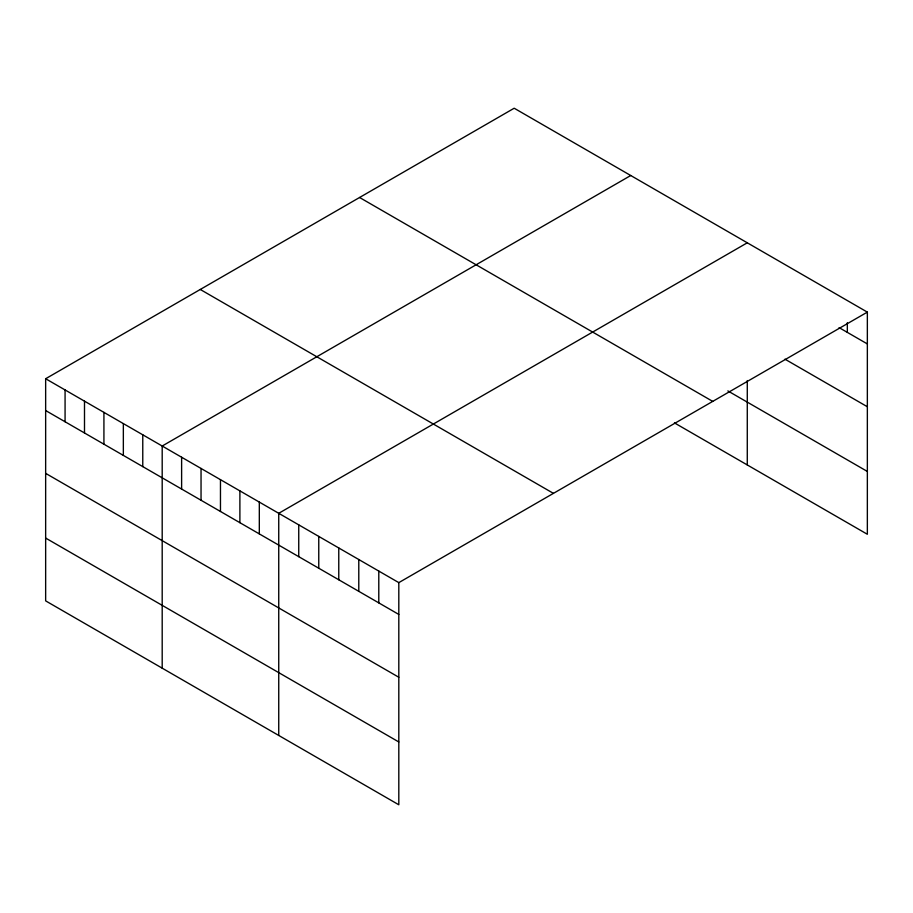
<?xml version="1.0" encoding="UTF-8"?>
<svg xmlns="http://www.w3.org/2000/svg" width="913" height="913" viewBox="0 0 913 913"><rect width="100%" height="100%" fill="white"/><g stroke="black" fill="none" stroke-linecap="round" stroke-linejoin="round"><path stroke-width="1.37" d="M867.35 312.12L398.81 582.631L398.81 804.775L45.65 600.88L45.65 378.735L514.19 108.225L867.35 312.12L867.35 534.265L674.433 422.89M630.735 175.513L162.194 446.023L162.194 668.168M747.279 242.801L278.739 513.311L278.739 735.444M839.093 327.619L867.35 343.927M784.952 359.163L867.35 406.742M727.855 390.912L867.35 471.45M359.574 197.493L712.733 401.389M200.267 289.467L553.426 493.362M45.65 378.735L398.81 582.631M45.65 410.542L398.81 614.438M45.65 473.356L398.81 677.252M45.65 538.065L398.81 741.961M847.332 322.7L847.332 332.378M747.279 380.561L747.279 464.934M378.792 571.082L378.792 602.888M358.786 559.521L358.786 591.339M338.769 547.971L338.769 579.778M318.763 536.41L318.763 568.228M298.745 524.861L298.745 556.668M259.315 502.093L259.315 533.9M239.891 490.874L239.891 522.692M220.467 479.667L220.467 511.474M201.043 468.449L201.043 500.256M181.619 457.23L181.619 489.048M142.77 434.805L142.77 466.623M123.346 423.598L123.346 455.404M103.922 412.379L103.922 444.186M84.498 401.161L84.498 432.979M65.074 389.954L65.074 421.76"/></g></svg>
